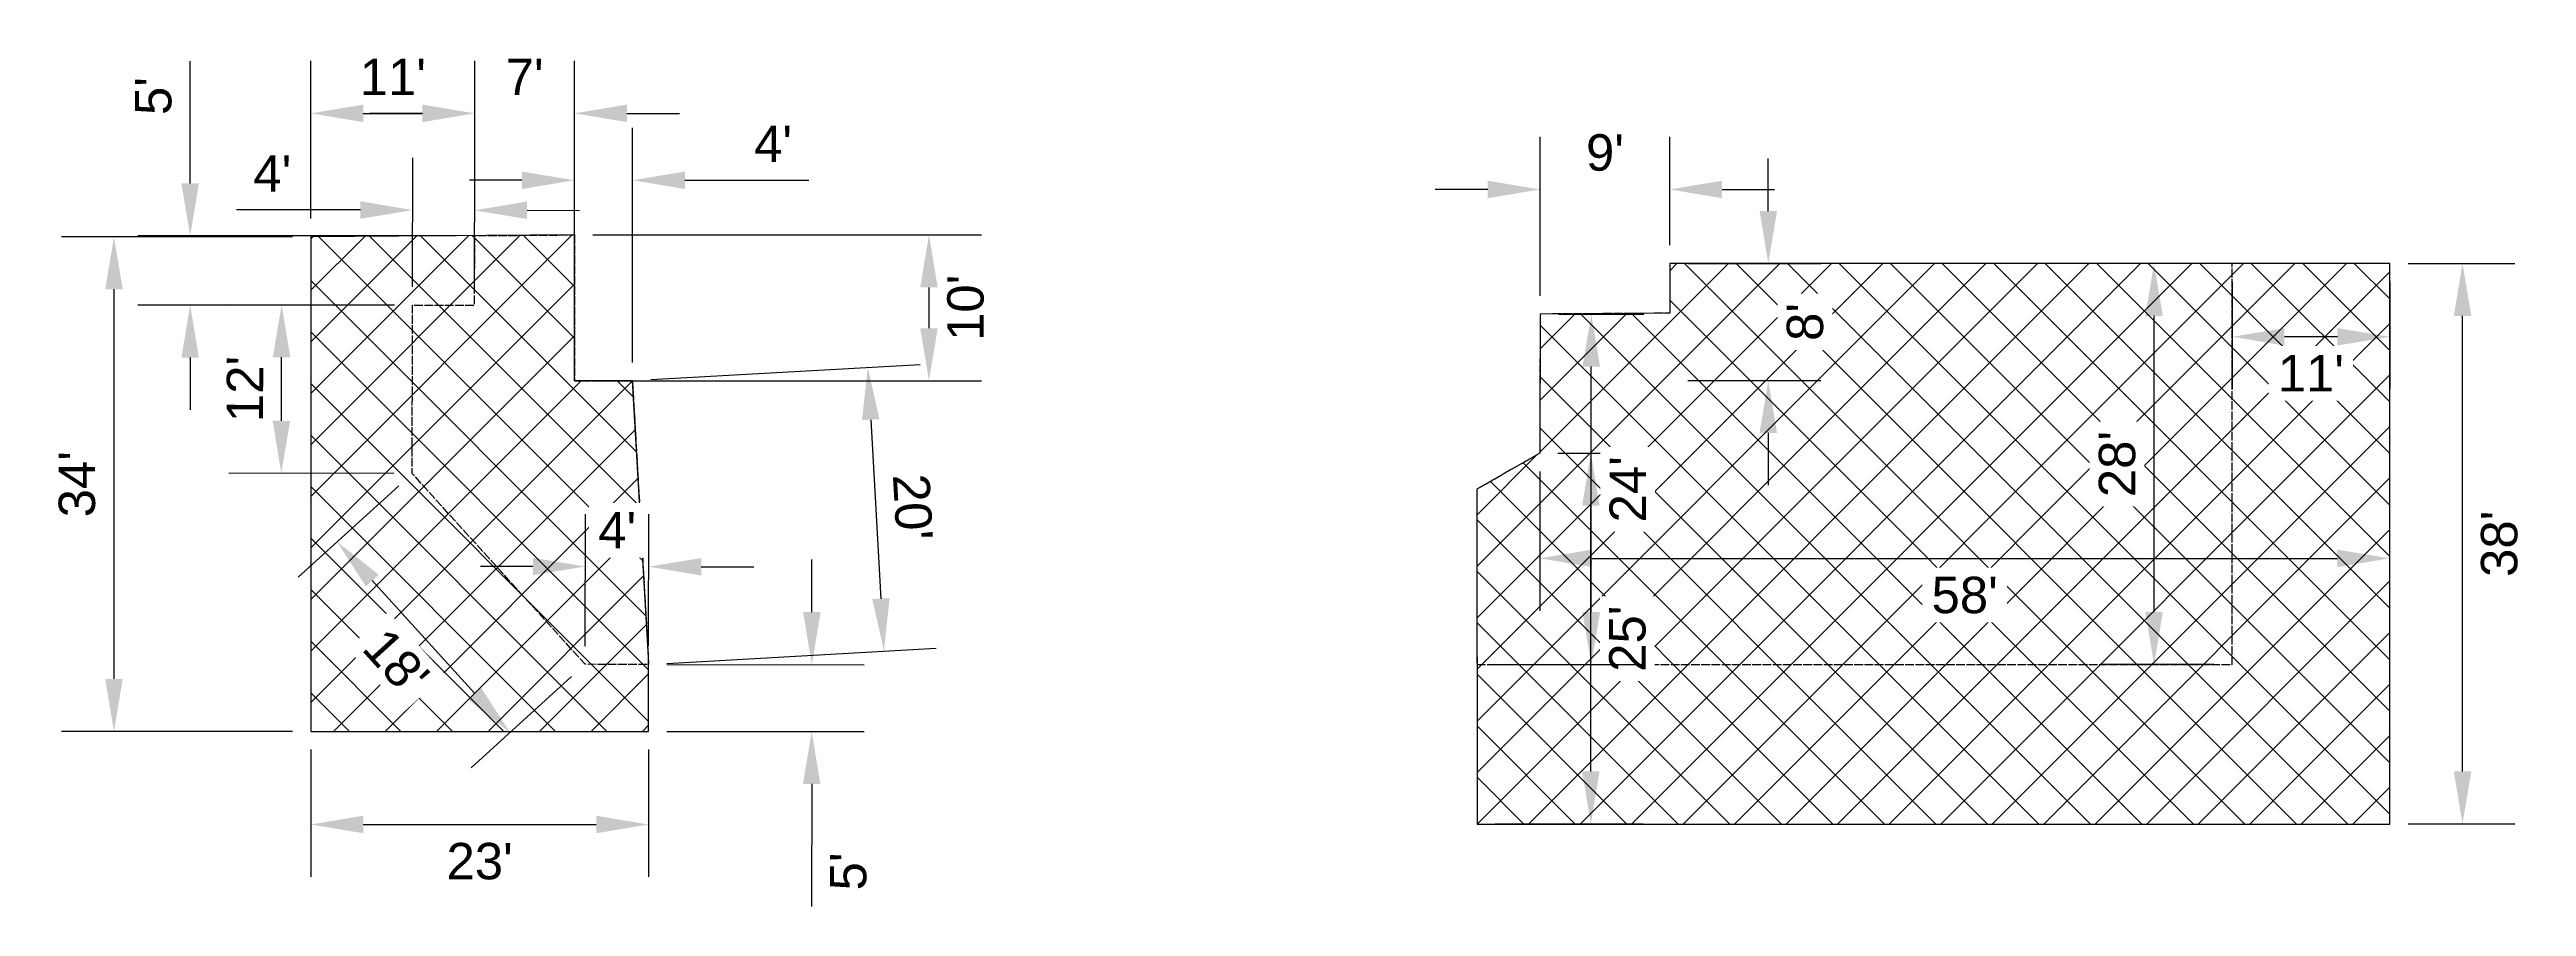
# Model space of a CAD drawing. Extents: x 6427206 to 6435731, y 1884028 to 1888410.
# Drawn here: x 6427205.8 to 6427375.8, y 1888351.5 to 1888410.2 of the extents above; entities that cross this region are included whole.
import ezdxf

# ---------------------------------------------------------------- set-up
doc = ezdxf.new("R2010")
doc.units = 0
doc.header["$MEASUREMENT"] = 0
doc.linetypes.add('ESMT', pattern=[0.7, 0.6, -0.1])
doc.layers.get('Defpoints').update_dxf_attribs({"lineweight": 25})
doc.layers.add('ANNO-DIMS-ESMT', color=150, linetype='Continuous', lineweight=25, plot=False)
for name, color, linetype, lineweight in [('C-LIMIT-LEASE-IMPACT', 7, 'Continuous', 30), ('C-LIMIT-LEASE-IMPACT-HATCH', 7, 'Continuous', 30), ('C-LIMT-ESMT', 1, 'ESMT', 30)]:
    doc.layers.add(name, color=color, linetype=linetype, lineweight=lineweight)
doc.styles.add('Arial 0.125', font='arial.ttf', dxfattribs={"height": 0.125})
doc.dimstyles.new('Arial 0.125', dxfattribs={"dimtxt": 0.125, "dimasz": 0.18, "dimexe": 0.18, "dimexo": 0.0625, "dimgap": 0.0625, "dimtad": 2, "dimdec": 0, "dimzin": 0, "dimdsep": 46, "dimtxsty": 'Arial 0.125', "dimcen": 0.09, "dimclrt": 256, "dimadec": 0, "dimazin": 0, "dimtfac": 1, "dimtdec": 0, "dimtofl": 0, "dimtmove": 0, "dimatfit": 3, "dimfxl": 1, "dimtfill": 1, "dimtolj": 1, "dimtzin": 0, "dimarcsym": 0})
pattern_1 = [(45, (0, 0), (-1.767766953, 1.767766953), []), (135, (0, 0), (-1.767766953, -1.767766953), [])]

# ---------------------------------------------------------------- blocks, each defined once
blk = doc.blocks.new('*D99')
at = {"layer": 'ANNO-DIMS-ESMT', "color": 0, "lineweight": -2, "transparency": 16777216}
for p, q in [((6427222.52, 1888397.4), (6427206.66, 1888397.4)), ((6427210.26, 1888393.8), (6427210.26, 1888367.07)), ((6427222.52, 1888363.47), (6427206.66, 1888363.47))]:
    blk.add_line(p, q, dxfattribs=at)
at = {"layer": 'ANNO-DIMS-ESMT', "color": 0, "transparency": 16777216}
for points in [[(6427209.66, 1888393.8), (6427210.86, 1888393.8), (6427210.26, 1888397.4)], [(6427209.66, 1888367.07), (6427210.86, 1888367.07), (6427210.26, 1888363.47)]]:
    blk.add_solid(points, dxfattribs=at)
at = {"layer": 'Defpoints', "color": 0, "transparency": 16777216}
for p in [(6427223.77, 1888397.4), (6427210.26, 1888363.47), (6427223.77, 1888363.47)]:
    blk.add_point(p, dxfattribs=at)
at = {"layer": 'ANNO-DIMS-ESMT', "transparency": 16777216, "insert": (6427207.73, 1888380.43), "char_height": 2.5, "attachment_point": 5, "rotation": 90, "style": 'Arial 0.125', "bg_fill": 3, "box_fill_scale": 1.25, "bg_fill_color": 256, "bg_fill_true_color": 13158600, "bg_fill_transparency": 0}
blk.add_mtext("\\A1;34'", dxfattribs=at)
blk = doc.blocks.new('*D100')
at = {"layer": 'ANNO-DIMS-ESMT', "color": 0, "lineweight": -2, "transparency": 16777216}
for p, q in [((6427223.77, 1888362.22), (6427223.77, 1888353.48)), ((6427246.96, 1888362.22), (6427246.96, 1888353.48)), ((6427227.37, 1888357.08), (6427243.36, 1888357.08))]:
    blk.add_line(p, q, dxfattribs=at)
at = {"layer": 'ANNO-DIMS-ESMT', "color": 0, "transparency": 16777216}
for points in [[(6427227.37, 1888357.68), (6427227.37, 1888356.48), (6427223.77, 1888357.08)], [(6427243.36, 1888357.68), (6427243.36, 1888356.48), (6427246.96, 1888357.08)]]:
    blk.add_solid(points, dxfattribs=at)
at = {"layer": 'Defpoints', "color": 0, "transparency": 16777216}
for p in [(6427223.77, 1888363.47), (6427246.96, 1888363.47), (6427246.96, 1888357.08)]:
    blk.add_point(p, dxfattribs=at)
at = {"layer": 'ANNO-DIMS-ESMT', "transparency": 16777216, "insert": (6427235.36, 1888354.55), "char_height": 2.5, "attachment_point": 5, "style": 'Arial 0.125', "bg_fill": 3, "box_fill_scale": 1.25, "bg_fill_color": 256, "bg_fill_true_color": 13158600, "bg_fill_transparency": 0}
blk.add_mtext("\\A1;23'", dxfattribs=at)
blk = doc.blocks.new('*D101')
at = {"layer": 'ANNO-DIMS-ESMT', "color": 0, "lineweight": -2, "transparency": 16777216}
for p, q in [((6427308.12, 1888381.3), (6427308.12, 1888371.74)), ((6427366.46, 1888358.36), (6427366.46, 1888378.94)), ((6427311.72, 1888375.34), (6427362.87, 1888375.34))]:
    blk.add_line(p, q, dxfattribs=at)
at = {"layer": 'ANNO-DIMS-ESMT', "color": 0, "transparency": 16777216}
for points in [[(6427311.72, 1888375.94), (6427311.72, 1888374.74), (6427308.12, 1888375.34)], [(6427362.87, 1888375.94), (6427362.87, 1888374.74), (6427366.46, 1888375.34)]]:
    blk.add_solid(points, dxfattribs=at)
at = {"layer": 'Defpoints', "color": 0, "transparency": 16777216}
for p in [(6427308.12, 1888382.55), (6427366.46, 1888375.34), (6427366.46, 1888357.11)]:
    blk.add_point(p, dxfattribs=at)
at = {"layer": 'ANNO-DIMS-ESMT', "transparency": 16777216, "insert": (6427337.29, 1888372.81), "char_height": 2.5, "attachment_point": 5, "style": 'Arial 0.125', "bg_fill": 3, "box_fill_scale": 1.25, "bg_fill_color": 256, "bg_fill_true_color": 13158600, "bg_fill_transparency": 0}
blk.add_mtext("\\A1;58'", dxfattribs=at)
blk = doc.blocks.new('*D102')
at = {"layer": 'ANNO-DIMS-ESMT', "color": 0, "lineweight": -2, "transparency": 16777216}
for p, q in [((6427309.37, 1888382.55), (6427315.23, 1888382.55)), ((6427311.63, 1888360.72), (6427311.63, 1888378.95)), ((6427305.07, 1888357.12), (6427315.23, 1888357.12))]:
    blk.add_line(p, q, dxfattribs=at)
at = {"layer": 'ANNO-DIMS-ESMT', "color": 0, "transparency": 16777216}
for points in [[(6427311.03, 1888378.95), (6427312.23, 1888378.95), (6427311.63, 1888382.55)], [(6427311.03, 1888360.72), (6427312.23, 1888360.72), (6427311.63, 1888357.12)]]:
    blk.add_solid(points, dxfattribs=at)
at = {"layer": 'Defpoints', "color": 0, "transparency": 16777216}
for p in [(6427308.12, 1888382.55), (6427311.63, 1888382.55), (6427303.82, 1888357.12)]:
    blk.add_point(p, dxfattribs=at)
at = {"layer": 'ANNO-DIMS-ESMT', "transparency": 16777216, "insert": (6427314.15, 1888369.83), "char_height": 2.5, "attachment_point": 5, "rotation": 90, "style": 'Arial 0.125', "bg_fill": 3, "box_fill_scale": 1.25, "bg_fill_color": 256, "bg_fill_true_color": 13158600, "bg_fill_transparency": 0}
blk.add_mtext("\\A1;25'", dxfattribs=at)
blk = doc.blocks.new('*D103')
at = {"layer": 'ANNO-DIMS-ESMT', "color": 0, "lineweight": -2, "transparency": 16777216}
for p, q in [((6427309.4, 1888392.1), (6427315.26, 1888392.1)), ((6427311.66, 1888371.65), (6427311.66, 1888388.5)), ((6427305.06, 1888368.05), (6427315.26, 1888368.05))]:
    blk.add_line(p, q, dxfattribs=at)
at = {"layer": 'ANNO-DIMS-ESMT', "color": 0, "transparency": 16777216}
for points in [[(6427311.06, 1888388.5), (6427312.26, 1888388.5), (6427311.66, 1888392.1)], [(6427311.06, 1888371.65), (6427312.26, 1888371.65), (6427311.66, 1888368.05)]]:
    blk.add_solid(points, dxfattribs=at)
at = {"layer": 'Defpoints', "color": 0, "transparency": 16777216}
for p in [(6427308.15, 1888392.1), (6427311.66, 1888392.1), (6427303.81, 1888368.05)]:
    blk.add_point(p, dxfattribs=at)
at = {"layer": 'ANNO-DIMS-ESMT', "transparency": 16777216, "insert": (6427314.16, 1888380.08), "char_height": 2.5, "attachment_point": 5, "rotation": 90, "style": 'Arial 0.125', "bg_fill": 3, "box_fill_scale": 1.25, "bg_fill_color": 256, "bg_fill_true_color": 13158600, "bg_fill_transparency": 0}
blk.add_mtext("\\A1;24'", dxfattribs=at)
blk = doc.blocks.new('*D104')
at = {"layer": 'ANNO-DIMS-ESMT', "color": 0, "lineweight": -2, "transparency": 16777216}
for p, q in [((6427354.39, 1888395.57), (6427346.69, 1888395.57)), ((6427350.29, 1888371.65), (6427350.29, 1888391.97)), ((6427354.39, 1888368.05), (6427346.69, 1888368.05))]:
    blk.add_line(p, q, dxfattribs=at)
at = {"layer": 'ANNO-DIMS-ESMT', "color": 0, "transparency": 16777216}
for points in [[(6427349.69, 1888391.97), (6427350.89, 1888391.97), (6427350.29, 1888395.57)], [(6427349.69, 1888371.65), (6427350.89, 1888371.65), (6427350.29, 1888368.05)]]:
    blk.add_solid(points, dxfattribs=at)
at = {"layer": 'Defpoints', "color": 0, "transparency": 16777216}
for p in [(6427350.29, 1888395.57), (6427355.64, 1888395.57), (6427355.64, 1888368.05)]:
    blk.add_point(p, dxfattribs=at)
at = {"layer": 'ANNO-DIMS-ESMT', "transparency": 16777216, "insert": (6427347.76, 1888381.81), "char_height": 2.5, "attachment_point": 5, "rotation": 90, "style": 'Arial 0.125', "bg_fill": 3, "box_fill_scale": 1.25, "bg_fill_color": 256, "bg_fill_true_color": 13158600, "bg_fill_transparency": 0}
blk.add_mtext("\\A1;28'", dxfattribs=at)
blk = doc.blocks.new('*D105')
at = {"layer": 'ANNO-DIMS-ESMT', "color": 0, "lineweight": -2, "transparency": 16777216}
for p, q in [((6427367.72, 1888395.57), (6427375.06, 1888395.57)), ((6427371.46, 1888360.72), (6427371.46, 1888391.97)), ((6427367.72, 1888357.12), (6427375.06, 1888357.12))]:
    blk.add_line(p, q, dxfattribs=at)
at = {"layer": 'ANNO-DIMS-ESMT', "color": 0, "transparency": 16777216}
for points in [[(6427370.86, 1888391.97), (6427372.06, 1888391.97), (6427371.46, 1888395.57)], [(6427370.86, 1888360.72), (6427372.06, 1888360.72), (6427371.46, 1888357.12)]]:
    blk.add_solid(points, dxfattribs=at)
at = {"layer": 'Defpoints', "color": 0, "transparency": 16777216}
for p in [(6427366.47, 1888395.57), (6427371.46, 1888395.57), (6427366.47, 1888357.12)]:
    blk.add_point(p, dxfattribs=at)
at = {"layer": 'ANNO-DIMS-ESMT', "transparency": 16777216, "insert": (6427373.99, 1888376.34), "char_height": 2.5, "attachment_point": 5, "rotation": 90, "style": 'Arial 0.125', "bg_fill": 3, "box_fill_scale": 1.25, "bg_fill_color": 256, "bg_fill_true_color": 13158600, "bg_fill_transparency": 0}
blk.add_mtext("\\A1;38'", dxfattribs=at)
blk = doc.blocks.new('*D106')
at = {"layer": 'ANNO-DIMS-ESMT', "color": 0, "lineweight": -2, "transparency": 16777216}
for p, q in [((6427355.64, 1888394.32), (6427355.64, 1888386.94)), ((6427366.46, 1888394.32), (6427366.46, 1888386.94)), ((6427362.87, 1888390.54), (6427359.24, 1888390.54))]:
    blk.add_line(p, q, dxfattribs=at)
at = {"layer": 'ANNO-DIMS-ESMT', "color": 0, "transparency": 16777216}
for points in [[(6427359.24, 1888391.14), (6427359.24, 1888389.94), (6427355.64, 1888390.54)], [(6427362.87, 1888391.14), (6427362.87, 1888389.94), (6427366.46, 1888390.54)]]:
    blk.add_solid(points, dxfattribs=at)
at = {"layer": 'Defpoints', "color": 0, "transparency": 16777216}
for p in [(6427355.64, 1888395.57), (6427366.46, 1888395.57), (6427355.64, 1888390.54)]:
    blk.add_point(p, dxfattribs=at)
at = {"layer": 'ANNO-DIMS-ESMT', "transparency": 16777216, "insert": (6427361.05, 1888388.04), "char_height": 2.5, "attachment_point": 5, "style": 'Arial 0.125', "bg_fill": 3, "box_fill_scale": 1.25, "bg_fill_color": 256, "bg_fill_true_color": 13158600, "bg_fill_transparency": 0}
blk.add_mtext("\\A1;11'", dxfattribs=at)
blk = doc.blocks.new('*D107')
at = {"layer": 'ANNO-DIMS-ESMT', "color": 0, "lineweight": -2, "transparency": 16777216}
for p, q in [((6427323.81, 1888399.17), (6427323.81, 1888402.77)), ((6427318.29, 1888395.57), (6427327.41, 1888395.57)), ((6427318.29, 1888387.55), (6427327.41, 1888387.55)), ((6427323.81, 1888383.95), (6427323.81, 1888380.35))]:
    blk.add_line(p, q, dxfattribs=at)
at = {"layer": 'ANNO-DIMS-ESMT', "color": 0, "transparency": 16777216}
for points in [[(6427323.21, 1888399.17), (6427324.41, 1888399.17), (6427323.81, 1888395.57)], [(6427323.21, 1888383.95), (6427324.41, 1888383.95), (6427323.81, 1888387.55)]]:
    blk.add_solid(points, dxfattribs=at)
at = {"layer": 'Defpoints', "color": 0, "transparency": 16777216}
for p in [(6427317.04, 1888395.57), (6427317.04, 1888387.55), (6427323.81, 1888387.55)]:
    blk.add_point(p, dxfattribs=at)
at = {"layer": 'ANNO-DIMS-ESMT', "transparency": 16777216, "insert": (6427326.34, 1888391.56), "char_height": 2.5, "attachment_point": 5, "rotation": 90, "style": 'Arial 0.125', "bg_fill": 3, "box_fill_scale": 1.25, "bg_fill_color": 256, "bg_fill_true_color": 13158600, "bg_fill_transparency": 0}
blk.add_mtext("\\A1;8'", dxfattribs=at)
blk = doc.blocks.new('*D108')
at = {"layer": 'ANNO-DIMS-ESMT', "color": 0, "lineweight": -2, "transparency": 16777216}
for p, q in [((6427308.15, 1888393.35), (6427308.15, 1888404.25)), ((6427317.04, 1888396.82), (6427317.04, 1888404.25)), ((6427304.55, 1888400.65), (6427300.95, 1888400.65)), ((6427320.64, 1888400.65), (6427324.24, 1888400.65))]:
    blk.add_line(p, q, dxfattribs=at)
at = {"layer": 'ANNO-DIMS-ESMT', "color": 0, "transparency": 16777216}
for points in [[(6427304.55, 1888401.25), (6427304.55, 1888400.05), (6427308.15, 1888400.65)], [(6427320.64, 1888401.25), (6427320.64, 1888400.05), (6427317.04, 1888400.65)]]:
    blk.add_solid(points, dxfattribs=at)
at = {"layer": 'Defpoints', "color": 0, "transparency": 16777216}
for p in [(6427308.15, 1888400.65), (6427317.04, 1888395.57), (6427308.15, 1888392.1)]:
    blk.add_point(p, dxfattribs=at)
at = {"layer": 'ANNO-DIMS-ESMT', "transparency": 16777216, "insert": (6427312.6, 1888403.17), "char_height": 2.5, "attachment_point": 5, "style": 'Arial 0.125', "bg_fill": 3, "box_fill_scale": 1.25, "bg_fill_color": 256, "bg_fill_true_color": 13158600, "bg_fill_transparency": 0}
blk.add_mtext("\\A1;9'", dxfattribs=at)
blk = doc.blocks.new('*D109')
at = {"layer": 'ANNO-DIMS-ESMT', "color": 0, "lineweight": -2, "transparency": 16777216}
for p, q in [((6427223.77, 1888398.65), (6427223.77, 1888409.47)), ((6427235.03, 1888398.71), (6427235.03, 1888409.47)), ((6427227.37, 1888405.87), (6427231.43, 1888405.87))]:
    blk.add_line(p, q, dxfattribs=at)
at = {"layer": 'ANNO-DIMS-ESMT', "color": 0, "transparency": 16777216}
for points in [[(6427227.37, 1888406.47), (6427227.37, 1888405.27), (6427223.77, 1888405.87)], [(6427231.43, 1888406.47), (6427231.43, 1888405.27), (6427235.03, 1888405.87)]]:
    blk.add_solid(points, dxfattribs=at)
at = {"layer": 'Defpoints', "color": 0, "transparency": 16777216}
for p in [(6427235.03, 1888405.87), (6427223.77, 1888397.4), (6427235.03, 1888397.46)]:
    blk.add_point(p, dxfattribs=at)
at = {"layer": 'ANNO-DIMS-ESMT', "transparency": 16777216, "insert": (6427229.4, 1888408.37), "char_height": 2.5, "attachment_point": 5, "style": 'Arial 0.125', "bg_fill": 3, "box_fill_scale": 1.25, "bg_fill_color": 256, "bg_fill_true_color": 13158600, "bg_fill_transparency": 0}
blk.add_mtext("\\A1;11'", dxfattribs=at)
blk = doc.blocks.new('*D110')
at = {"layer": 'ANNO-DIMS-ESMT', "color": 0, "lineweight": -2, "transparency": 16777216}
for p, q in [((6427235.03, 1888398.71), (6427235.03, 1888409.47)), ((6427241.87, 1888398.78), (6427241.87, 1888409.47)), ((6427231.43, 1888405.87), (6427227.83, 1888405.87)), ((6427245.47, 1888405.87), (6427249.07, 1888405.87))]:
    blk.add_line(p, q, dxfattribs=at)
at = {"layer": 'ANNO-DIMS-ESMT', "color": 0, "transparency": 16777216}
for points in [[(6427231.43, 1888406.47), (6427231.43, 1888405.27), (6427235.03, 1888405.87)], [(6427245.47, 1888406.47), (6427245.47, 1888405.27), (6427241.87, 1888405.87)]]:
    blk.add_solid(points, dxfattribs=at)
at = {"layer": 'Defpoints', "color": 0, "transparency": 16777216}
for p in [(6427241.87, 1888405.87), (6427235.03, 1888397.46), (6427241.87, 1888397.53)]:
    blk.add_point(p, dxfattribs=at)
at = {"layer": 'ANNO-DIMS-ESMT', "transparency": 16777216, "insert": (6427238.45, 1888408.37), "char_height": 2.5, "attachment_point": 5, "style": 'Arial 0.125', "bg_fill": 3, "box_fill_scale": 1.25, "bg_fill_color": 256, "bg_fill_true_color": 13158600, "bg_fill_transparency": 0}
blk.add_mtext("\\A1;7'", dxfattribs=at)
blk = doc.blocks.new('*D111')
at = {"layer": 'ANNO-DIMS-ESMT', "color": 0, "lineweight": -2, "transparency": 16777216}
for p, q in [((6427243.12, 1888397.53), (6427269.8, 1888397.53)), ((6427266.2, 1888393.93), (6427266.2, 1888391.13)), ((6427243.11, 1888387.53), (6427269.8, 1888387.53))]:
    blk.add_line(p, q, dxfattribs=at)
at = {"layer": 'ANNO-DIMS-ESMT', "color": 0, "transparency": 16777216}
for points in [[(6427265.6, 1888393.93), (6427266.8, 1888393.93), (6427266.2, 1888397.53)], [(6427265.6, 1888391.13), (6427266.8, 1888391.13), (6427266.2, 1888387.53)]]:
    blk.add_solid(points, dxfattribs=at)
at = {"layer": 'Defpoints', "color": 0, "transparency": 16777216}
for p in [(6427241.87, 1888397.53), (6427241.86, 1888387.53), (6427266.2, 1888387.53)]:
    blk.add_point(p, dxfattribs=at)
at = {"layer": 'ANNO-DIMS-ESMT', "transparency": 16777216, "insert": (6427268.72, 1888392.53), "char_height": 2.5, "attachment_point": 5, "rotation": 90, "style": 'Arial 0.125', "bg_fill": 3, "box_fill_scale": 1.25, "bg_fill_color": 256, "bg_fill_true_color": 13158600, "bg_fill_transparency": 0}
blk.add_mtext("\\A1;10'", dxfattribs=at)
blk = doc.blocks.new('*D112')
at = {"layer": 'ANNO-DIMS-ESMT', "color": 0, "lineweight": -2, "transparency": 16777216}
for p, q in [((6427241.86, 1888388.78), (6427241.86, 1888404.88)), ((6427245.85, 1888388.78), (6427245.85, 1888404.88)), ((6427238.26, 1888401.28), (6427234.66, 1888401.28)), ((6427249.45, 1888401.28), (6427257.95, 1888401.28))]:
    blk.add_line(p, q, dxfattribs=at)
at = {"layer": 'ANNO-DIMS-ESMT', "color": 0, "transparency": 16777216}
for points in [[(6427238.26, 1888401.88), (6427238.26, 1888400.68), (6427241.86, 1888401.28)], [(6427249.45, 1888401.88), (6427249.45, 1888400.68), (6427245.85, 1888401.28)]]:
    blk.add_solid(points, dxfattribs=at)
at = {"layer": 'Defpoints', "color": 0, "transparency": 16777216}
for p in [(6427241.86, 1888401.28), (6427241.86, 1888387.53), (6427245.85, 1888387.53)]:
    blk.add_point(p, dxfattribs=at)
at = {"layer": 'ANNO-DIMS-ESMT', "transparency": 16777216, "insert": (6427255.5, 1888403.78), "char_height": 2.5, "attachment_point": 5, "style": 'Arial 0.125', "bg_fill": 3, "box_fill_scale": 1.25, "bg_fill_color": 256, "bg_fill_true_color": 13158600, "bg_fill_transparency": 0}
blk.add_mtext("\\A1;4'", dxfattribs=at)
blk = doc.blocks.new('*D113')
at = {"layer": 'ANNO-DIMS-ESMT', "color": 0, "lineweight": -2, "transparency": 16777216}
for p, q in [((6427247.1, 1888387.6), (6427265.59, 1888388.65)), ((6427262.2, 1888384.85), (6427262.9, 1888372.57)), ((6427248.21, 1888368.13), (6427266.7, 1888369.18))]:
    blk.add_line(p, q, dxfattribs=at)
at = {"layer": 'ANNO-DIMS-ESMT', "color": 0, "transparency": 16777216}
for points in [[(6427262.8, 1888384.89), (6427261.6, 1888384.82), (6427262, 1888388.45)], [(6427263.5, 1888372.61), (6427262.31, 1888372.54), (6427263.11, 1888368.98)]]:
    blk.add_solid(points, dxfattribs=at)
at = {"layer": 'Defpoints', "color": 0, "transparency": 16777216}
for p in [(6427245.85, 1888387.53), (6427263.11, 1888368.98), (6427246.96, 1888368.06)]:
    blk.add_point(p, dxfattribs=at)
at = {"layer": 'ANNO-DIMS-ESMT', "transparency": 16777216, "insert": (6427265.08, 1888378.86), "char_height": 2.5, "attachment_point": 5, "rotation": 273.269, "style": 'Arial 0.125', "bg_fill": 3, "box_fill_scale": 1.25, "bg_fill_color": 256, "bg_fill_true_color": 13158600, "bg_fill_transparency": 0}
blk.add_mtext("\\A1;20'", dxfattribs=at)
blk = doc.blocks.new('*D114')
at = {"layer": 'ANNO-DIMS-ESMT', "color": 0, "lineweight": -2, "transparency": 16777216}
for p, q in [((6427258.16, 1888371.65), (6427258.16, 1888375.25)), ((6427248.21, 1888368.06), (6427261.76, 1888368.04)), ((6427248.21, 1888363.47), (6427261.75, 1888363.46)), ((6427258.15, 1888359.86), (6427258.14, 1888351.46))]:
    blk.add_line(p, q, dxfattribs=at)
at = {"layer": 'ANNO-DIMS-ESMT', "color": 0, "transparency": 16777216}
for points in [[(6427257.56, 1888371.65), (6427258.76, 1888371.65), (6427258.16, 1888368.05)], [(6427257.55, 1888359.86), (6427258.75, 1888359.86), (6427258.15, 1888363.46)]]:
    blk.add_solid(points, dxfattribs=at)
at = {"layer": 'Defpoints', "color": 0, "transparency": 16777216}
for p in [(6427246.96, 1888368.06), (6427246.96, 1888363.47), (6427258.15, 1888363.46)]:
    blk.add_point(p, dxfattribs=at)
at = {"layer": 'ANNO-DIMS-ESMT', "transparency": 16777216, "insert": (6427260.67, 1888353.86), "char_height": 2.5, "attachment_point": 5, "rotation": 89.9509, "style": 'Arial 0.125', "bg_fill": 3, "box_fill_scale": 1.25, "bg_fill_color": 256, "bg_fill_true_color": 13158600, "bg_fill_transparency": 0}
blk.add_mtext("\\A1;5'", dxfattribs=at)
blk = doc.blocks.new('*D115')
at = {"layer": 'ANNO-DIMS-ESMT', "color": 0, "lineweight": -2, "transparency": 16777216}
for p, q in [((6427229.81, 1888380.32), (6427222.91, 1888374.06)), ((6427227.99, 1888373.81), (6427235.02, 1888366.06)), ((6427241.67, 1888367.23), (6427234.77, 1888360.97))]:
    blk.add_line(p, q, dxfattribs=at)
at = {"layer": 'ANNO-DIMS-ESMT', "color": 0, "transparency": 16777216}
for points in [[(6427228.44, 1888374.22), (6427227.55, 1888373.41), (6427225.57, 1888376.48)], [(6427235.46, 1888366.46), (6427234.57, 1888365.65), (6427237.44, 1888363.39)]]:
    blk.add_solid(points, dxfattribs=at)
at = {"layer": 'Defpoints', "color": 0, "transparency": 16777216}
for p in [(6427230.73, 1888381.16), (6427242.6, 1888368.07), (6427237.44, 1888363.39)]:
    blk.add_point(p, dxfattribs=at)
at = {"layer": 'ANNO-DIMS-ESMT', "transparency": 16777216, "insert": (6427229.63, 1888368.24), "char_height": 2.5, "attachment_point": 5, "rotation": 312.1817, "style": 'Arial 0.125', "bg_fill": 3, "box_fill_scale": 1.25, "bg_fill_color": 256, "bg_fill_true_color": 13158600, "bg_fill_transparency": 0}
blk.add_mtext("\\A1;18'", dxfattribs=at)
blk = doc.blocks.new('*D116')
at = {"layer": 'ANNO-DIMS-ESMT', "color": 0, "lineweight": -2, "transparency": 16777216}
for p, q in [((6427242.6, 1888369.32), (6427242.62, 1888378.38)), ((6427246.96, 1888369.31), (6427246.98, 1888378.37)), ((6427239.01, 1888374.78), (6427235.41, 1888374.79)), ((6427250.57, 1888374.76), (6427254.17, 1888374.75))]:
    blk.add_line(p, q, dxfattribs=at)
at = {"layer": 'ANNO-DIMS-ESMT', "color": 0, "transparency": 16777216}
for points in [[(6427239.01, 1888375.38), (6427239.01, 1888374.18), (6427242.61, 1888374.78)], [(6427250.57, 1888375.36), (6427250.57, 1888374.16), (6427246.97, 1888374.77)]]:
    blk.add_solid(points, dxfattribs=at)
at = {"layer": 'Defpoints', "color": 0, "transparency": 16777216}
for p in [(6427242.6, 1888368.07), (6427246.96, 1888368.06)]:
    blk.add_point(p, dxfattribs=at)
at = {"layer": 'ANNO-DIMS-ESMT', "transparency": 16777216, "insert": (6427244.8, 1888377.27), "char_height": 2.5, "attachment_point": 5, "rotation": 359.881, "style": 'Arial 0.125', "bg_fill": 3, "box_fill_scale": 1.25, "bg_fill_color": 256, "bg_fill_true_color": 13158600, "bg_fill_transparency": 0}
blk.add_mtext("\\A1;4'", dxfattribs=at)
at = {"layer": 'Defpoints', "color": 0, "transparency": 16777216}
blk.add_point((6427246.97, 1888374.77), dxfattribs=at)
blk = doc.blocks.new('*D117')
at = {"layer": 'ANNO-DIMS-ESMT', "color": 0, "lineweight": -2, "transparency": 16777216}
for p, q in [((6427229.51, 1888392.72), (6427218.17, 1888392.74)), ((6427221.75, 1888384.78), (6427221.76, 1888389.14)), ((6427229.48, 1888381.16), (6427218.14, 1888381.18))]:
    blk.add_line(p, q, dxfattribs=at)
at = {"layer": 'ANNO-DIMS-ESMT', "color": 0, "transparency": 16777216}
for points in [[(6427221.16, 1888389.14), (6427222.36, 1888389.14), (6427221.77, 1888392.74)], [(6427221.15, 1888384.78), (6427222.35, 1888384.77), (6427221.74, 1888381.18)]]:
    blk.add_solid(points, dxfattribs=at)
at = {"layer": 'Defpoints', "color": 0, "transparency": 16777216}
for p in [(6427221.77, 1888392.74), (6427230.76, 1888392.72), (6427230.73, 1888381.16)]:
    blk.add_point(p, dxfattribs=at)
at = {"layer": 'ANNO-DIMS-ESMT', "transparency": 16777216, "insert": (6427219.25, 1888386.96), "char_height": 2.5, "attachment_point": 5, "rotation": 89.8828, "style": 'Arial 0.125', "bg_fill": 3, "box_fill_scale": 1.25, "bg_fill_color": 256, "bg_fill_true_color": 13158600, "bg_fill_transparency": 0}
blk.add_mtext("\\A1;12'", dxfattribs=at)
blk = doc.blocks.new('*D118')
at = {"layer": 'ANNO-DIMS-ESMT', "color": 0, "lineweight": -2, "transparency": 16777216}
for p, q in [((6427230.76, 1888393.97), (6427230.78, 1888402.83)), ((6427235, 1888393.96), (6427235.02, 1888402.82)), ((6427227.17, 1888399.24), (6427218.67, 1888399.26)), ((6427238.61, 1888399.22), (6427242.21, 1888399.21))]:
    blk.add_line(p, q, dxfattribs=at)
at = {"layer": 'ANNO-DIMS-ESMT', "color": 0, "transparency": 16777216}
for points in [[(6427227.17, 1888399.84), (6427227.17, 1888398.64), (6427230.77, 1888399.23)], [(6427238.61, 1888399.82), (6427238.61, 1888398.62), (6427235.01, 1888399.22)]]:
    blk.add_solid(points, dxfattribs=at)
at = {"layer": 'Defpoints', "color": 0, "transparency": 16777216}
for p in [(6427230.77, 1888399.23), (6427230.76, 1888392.72), (6427235, 1888392.71)]:
    blk.add_point(p, dxfattribs=at)
at = {"layer": 'ANNO-DIMS-ESMT', "transparency": 16777216, "insert": (6427221.13, 1888401.75), "char_height": 2.5, "attachment_point": 5, "rotation": 359.881, "style": 'Arial 0.125', "bg_fill": 3, "box_fill_scale": 1.25, "bg_fill_color": 256, "bg_fill_true_color": 13158600, "bg_fill_transparency": 0}
blk.add_mtext("\\A1;4'", dxfattribs=at)
blk = doc.blocks.new('*D119')
at = {"layer": 'ANNO-DIMS-ESMT', "color": 0, "lineweight": -2, "transparency": 16777216}
for p, q in [((6427215.49, 1888401.06), (6427215.49, 1888409.46)), ((6427233.78, 1888397.46), (6427211.89, 1888397.46)), ((6427229.51, 1888392.72), (6427211.89, 1888392.72)), ((6427215.49, 1888389.12), (6427215.49, 1888385.52))]:
    blk.add_line(p, q, dxfattribs=at)
at = {"layer": 'ANNO-DIMS-ESMT', "color": 0, "transparency": 16777216}
for points in [[(6427214.89, 1888401.06), (6427216.09, 1888401.06), (6427215.49, 1888397.46)], [(6427214.89, 1888389.12), (6427216.09, 1888389.12), (6427215.49, 1888392.72)]]:
    blk.add_solid(points, dxfattribs=at)
at = {"layer": 'Defpoints', "color": 0, "transparency": 16777216}
for p in [(6427215.49, 1888397.46), (6427235.03, 1888397.46), (6427230.76, 1888392.72)]:
    blk.add_point(p, dxfattribs=at)
at = {"layer": 'ANNO-DIMS-ESMT', "transparency": 16777216, "insert": (6427212.97, 1888407.06), "char_height": 2.5, "attachment_point": 5, "rotation": 90, "style": 'Arial 0.125', "bg_fill": 3, "box_fill_scale": 1.25, "bg_fill_color": 256, "bg_fill_true_color": 13158600, "bg_fill_transparency": 0}
blk.add_mtext("\\A1;5'", dxfattribs=at)

msp = doc.modelspace()

# ---------------------------------------------------------------- hatches: boundary and pattern name
at = {"layer": 'C-LIMIT-LEASE-IMPACT-HATCH'}
h = msp.add_hatch(dxfattribs=at)
h.set_pattern_fill('ANSI37', color=256)
h.set_pattern_definition(pattern_1)
h.paths.add_polyline_path([(6427223.77, 1888397.4), (6427223.77, 1888363.47), (6427246.96, 1888363.47), (6427246.96, 1888368.56), (6427245.85, 1888387.53), (6427241.86, 1888387.53), (6427241.87, 1888397.53)])
h = msp.add_hatch(dxfattribs=at)
h.set_pattern_fill('ANSI37', color=256)
h.set_pattern_definition(pattern_1)
h.paths.add_polyline_path([(6427303.82, 1888357.11), (6427366.46, 1888357.11), (6427366.46, 1888395.57), (6427317.04, 1888395.57), (6427317.04, 1888392.16), (6427308.15, 1888392.1), (6427308.12, 1888382.55), (6427303.81, 1888380.08)])

# ---------------------------------------------------------------- linework, layer by layer
at = {"layer": 'C-LIMIT-LEASE-IMPACT', "flags": 128}
for points in [[(6427223.77, 1888397.4), (6427223.77, 1888363.47), (6427246.96, 1888363.47), (6427246.96, 1888368.56), (6427245.85, 1888387.53), (6427241.86, 1888387.53), (6427241.87, 1888397.53)], [(6427303.82, 1888357.11), (6427366.46, 1888357.11), (6427366.46, 1888395.57), (6427317.04, 1888395.57), (6427317.04, 1888392.16), (6427308.15, 1888392.1), (6427308.12, 1888382.55), (6427303.81, 1888380.08)]]:
    msp.add_lwpolyline(points, close=True, dxfattribs=at)
at = {"layer": 'C-LIMT-ESMT', "flags": 128}
for points in [[(6427241.87, 1888397.53), (6427241.86, 1888387.53), (6427245.85, 1888387.53), (6427246.96, 1888368.06), (6427242.6, 1888368.07), (6427230.73, 1888381.16), (6427230.75, 1888392.72), (6427235, 1888392.71), (6427235.03, 1888397.48)], [(6427303.81, 1888368.05), (6427355.64, 1888368.05), (6427355.64, 1888395.57), (6427317.04, 1888395.57), (6427317.04, 1888392.16), (6427308.15, 1888392.1), (6427308.12, 1888382.55), (6427303.81, 1888380.08)]]:
    msp.add_lwpolyline(points, close=True, dxfattribs=at)

# ---------------------------------------------------------------- next in the draw order: dimensions: what is measured, and where the dimension line sits
at = {"layer": 'ANNO-DIMS-ESMT'}
dim = msp.add_linear_dim(base=(6427210.26, 1888363.47), p1=(6427223.77, 1888397.4), p2=(6427223.77, 1888363.47), angle=90, dimstyle='Arial 0.125', override={"dimpost": "'"}, dxfattribs=at)
dim.commit()
dim.dimension.update_dxf_attribs({"geometry": '*D99', "text_midpoint": (6427207.73, 1888380.43)})
dim = msp.add_linear_dim(base=(6427366.46, 1888375.34), p1=(6427308.12, 1888382.55), p2=(6427366.46, 1888357.11), dimstyle='Arial 0.125', override={"dimpost": "'"}, dxfattribs=at)
dim.commit()
dim.dimension.update_dxf_attribs({"geometry": '*D101', "text_midpoint": (6427337.29, 1888372.81)})

# ---------------------------------------------------------------- next in the draw order: dimensions: what is measured, and where the dimension line sits
for base, p1, p2, picture, middle in [((6427235.03, 1888405.87), (6427223.77, 1888397.4), (6427235.03, 1888397.46), '*D109', (6427229.4, 1888408.37)), ((6427246.96, 1888357.08), (6427223.77, 1888363.47), (6427246.96, 1888363.47), '*D100', (6427235.36, 1888354.55))]:
    dim = msp.add_linear_dim(base=base, p1=p1, p2=p2, dimstyle='Arial 0.125', override={"dimpost": "'"}, dxfattribs=at)
    dim.commit()
    dim.dimension.update_dxf_attribs({"geometry": picture, "text_midpoint": middle})
for base, p1, p2, picture, middle in [((6427323.81, 1888387.55), (6427317.04, 1888395.57), (6427317.04, 1888387.55), '*D107', (6427326.34, 1888391.56)), ((6427350.29, 1888395.57), (6427355.64, 1888368.05), (6427355.64, 1888395.57), '*D104', (6427347.76, 1888381.81)), ((6427371.46, 1888395.57), (6427366.46, 1888357.11), (6427366.46, 1888395.57), '*D105', (6427373.99, 1888376.34)), ((6427311.63, 1888382.55), (6427303.82, 1888357.11), (6427308.12, 1888382.55), '*D102', (6427314.15, 1888369.83))]:
    dim = msp.add_linear_dim(base=base, p1=p1, p2=p2, angle=90, dimstyle='Arial 0.125', override={"dimpost": "'"}, dxfattribs=at)
    dim.commit()
    dim.dimension.update_dxf_attribs({"geometry": picture, "text_midpoint": middle})

# ---------------------------------------------------------------- next in the draw order: dimensions: what is measured, and where the dimension line sits
for base, p1, p2, picture, middle in [((6427241.87, 1888405.87), (6427235.03, 1888397.46), (6427241.87, 1888397.53), '*D110', (6427238.45, 1888408.37)), ((6427355.64, 1888390.54), (6427366.46, 1888395.57), (6427355.64, 1888395.57), '*D106', (6427361.05, 1888388.04))]:
    dim = msp.add_linear_dim(base=base, p1=p1, p2=p2, dimstyle='Arial 0.125', override={"dimpost": "'"}, dxfattribs=at)
    dim.commit()
    dim.dimension.update_dxf_attribs({"geometry": picture, "text_midpoint": middle})
dim = msp.add_linear_dim(base=(6427311.66, 1888392.1), p1=(6427303.81, 1888368.05), p2=(6427308.15, 1888392.1), angle=90, dimstyle='Arial 0.125', override={"dimpost": "'"}, dxfattribs=at)
dim.commit()
dim.dimension.update_dxf_attribs({"geometry": '*D103', "text_midpoint": (6427314.16, 1888380.08)})
dim = msp.add_aligned_dim(p1=(6427230.73, 1888381.16), p2=(6427242.6, 1888368.07), distance=-6.97, dimstyle='Arial 0.125', override={"dimpost": "'"}, dxfattribs=at)
dim.commit()
dim.dimension.update_dxf_attribs({"geometry": '*D115', "text_midpoint": (6427229.63, 1888368.24)})

# ---------------------------------------------------------------- next in the draw order: dimensions: what is measured, and where the dimension line sits
dim = msp.add_linear_dim(base=(6427308.15, 1888400.65), p1=(6427317.04, 1888395.57), p2=(6427308.15, 1888392.1), dimstyle='Arial 0.125', override={"dimpost": "'"}, dxfattribs=at)
dim.commit()
dim.dimension.update_dxf_attribs({"geometry": '*D108', "text_midpoint": (6427312.6, 1888403.17)})
dim = msp.add_linear_dim(base=(6427266.2, 1888387.53), p1=(6427241.87, 1888397.53), p2=(6427241.86, 1888387.53), angle=90, dimstyle='Arial 0.125', override={"dimpost": "'"}, dxfattribs=at)
dim.commit()
dim.dimension.update_dxf_attribs({"geometry": '*D111', "text_midpoint": (6427268.72, 1888392.53)})
dim = msp.add_aligned_dim(p1=(6427230.73, 1888381.16), p2=(6427230.76, 1888392.72), distance=8.99, dimstyle='Arial 0.125', override={"dimpost": "'"}, dxfattribs=at)
dim.commit()
dim.dimension.update_dxf_attribs({"geometry": '*D117', "text_midpoint": (6427219.25, 1888386.96)})

# ---------------------------------------------------------------- next in the draw order: dimensions: what is measured, and where the dimension line sits
dim = msp.add_linear_dim(base=(6427241.86, 1888401.28), p1=(6427245.85, 1888387.53), p2=(6427241.86, 1888387.53), dimstyle='Arial 0.125', override={"dimpost": "'"}, dxfattribs=at)
dim.commit()
dim.dimension.update_dxf_attribs({"geometry": '*D112', "text_midpoint": (6427255.5, 1888401.28), "dimtype": 160})

# ---------------------------------------------------------------- next in the draw order: dimensions: what is measured, and where the dimension line sits
for p1, p2, distance, picture, middle in [((6427235, 1888392.71), (6427230.76, 1888392.72), -6.51, '*D118', (6427221.13, 1888401.75)), ((6427245.85, 1888387.53), (6427246.96, 1888368.06), 16.18, '*D113', (6427265.08, 1888378.86))]:
    dim = msp.add_aligned_dim(p1=p1, p2=p2, distance=distance, dimstyle='Arial 0.125', override={"dimpost": "'"}, dxfattribs=at)
    dim.commit()
    dim.dimension.update_dxf_attribs({"geometry": picture, "text_midpoint": middle})

# ---------------------------------------------------------------- next in the draw order: dimensions: what is measured, and where the dimension line sits
dim = msp.add_linear_dim(base=(6427215.49, 1888397.46), p1=(6427230.76, 1888392.72), p2=(6427235.03, 1888397.46), angle=90, dimstyle='Arial 0.125', override={"dimpost": "'"}, dxfattribs=at)
dim.commit()
dim.dimension.update_dxf_attribs({"geometry": '*D119', "text_midpoint": (6427212.97, 1888407.06)})
dim = msp.add_aligned_dim(p1=(6427246.96, 1888368.06), p2=(6427246.96, 1888363.47), distance=11.2, dimstyle='Arial 0.125', override={"dimpost": "'"}, dxfattribs=at)
dim.commit()
dim.dimension.update_dxf_attribs({"geometry": '*D114', "text_midpoint": (6427260.67, 1888353.86)})

# ---------------------------------------------------------------- next in the draw order: dimensions: what is measured, and where the dimension line sits
dim = msp.add_linear_dim(base=(6427246.97, 1888374.77), p1=(6427242.6, 1888368.07), p2=(6427246.96, 1888368.06), angle=359.881, dimstyle='Arial 0.125', override={"dimpost": "'"}, dxfattribs=at)
dim.commit()
dim.dimension.update_dxf_attribs({"geometry": '*D116', "text_midpoint": (6427244.79, 1888374.77), "dimtype": 161})

doc.saveas('drawing.dxf')
